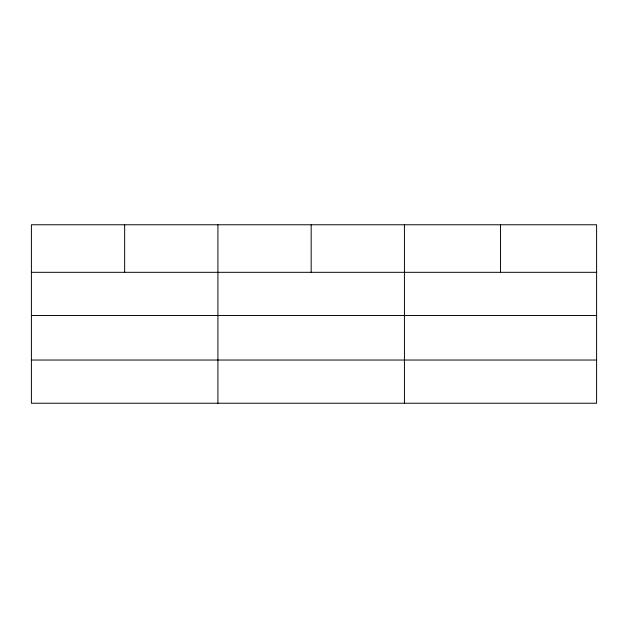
<?xml version="1.0" encoding="UTF-8"?>
<svg xmlns="http://www.w3.org/2000/svg" width="628" height="628" viewBox="0 0 628 628"><rect width="100%" height="100%" fill="white"/><g stroke="black" fill="none" stroke-linecap="round" stroke-linejoin="round"><path stroke-width="0.94" d="M596.6 315.515L596.6 224.769L31.4 224.769L31.4 403.231L596.6 403.231L596.6 315.515L31.4 315.515M31.4 272.317L596.6 272.317M31.4 360.032L596.6 360.032M500.516 224.769L500.516 272.317M404.432 224.769L404.432 403.231M311.174 224.769L311.174 272.317M217.916 224.769L217.916 403.231M124.658 224.769L124.658 272.317"/></g></svg>
